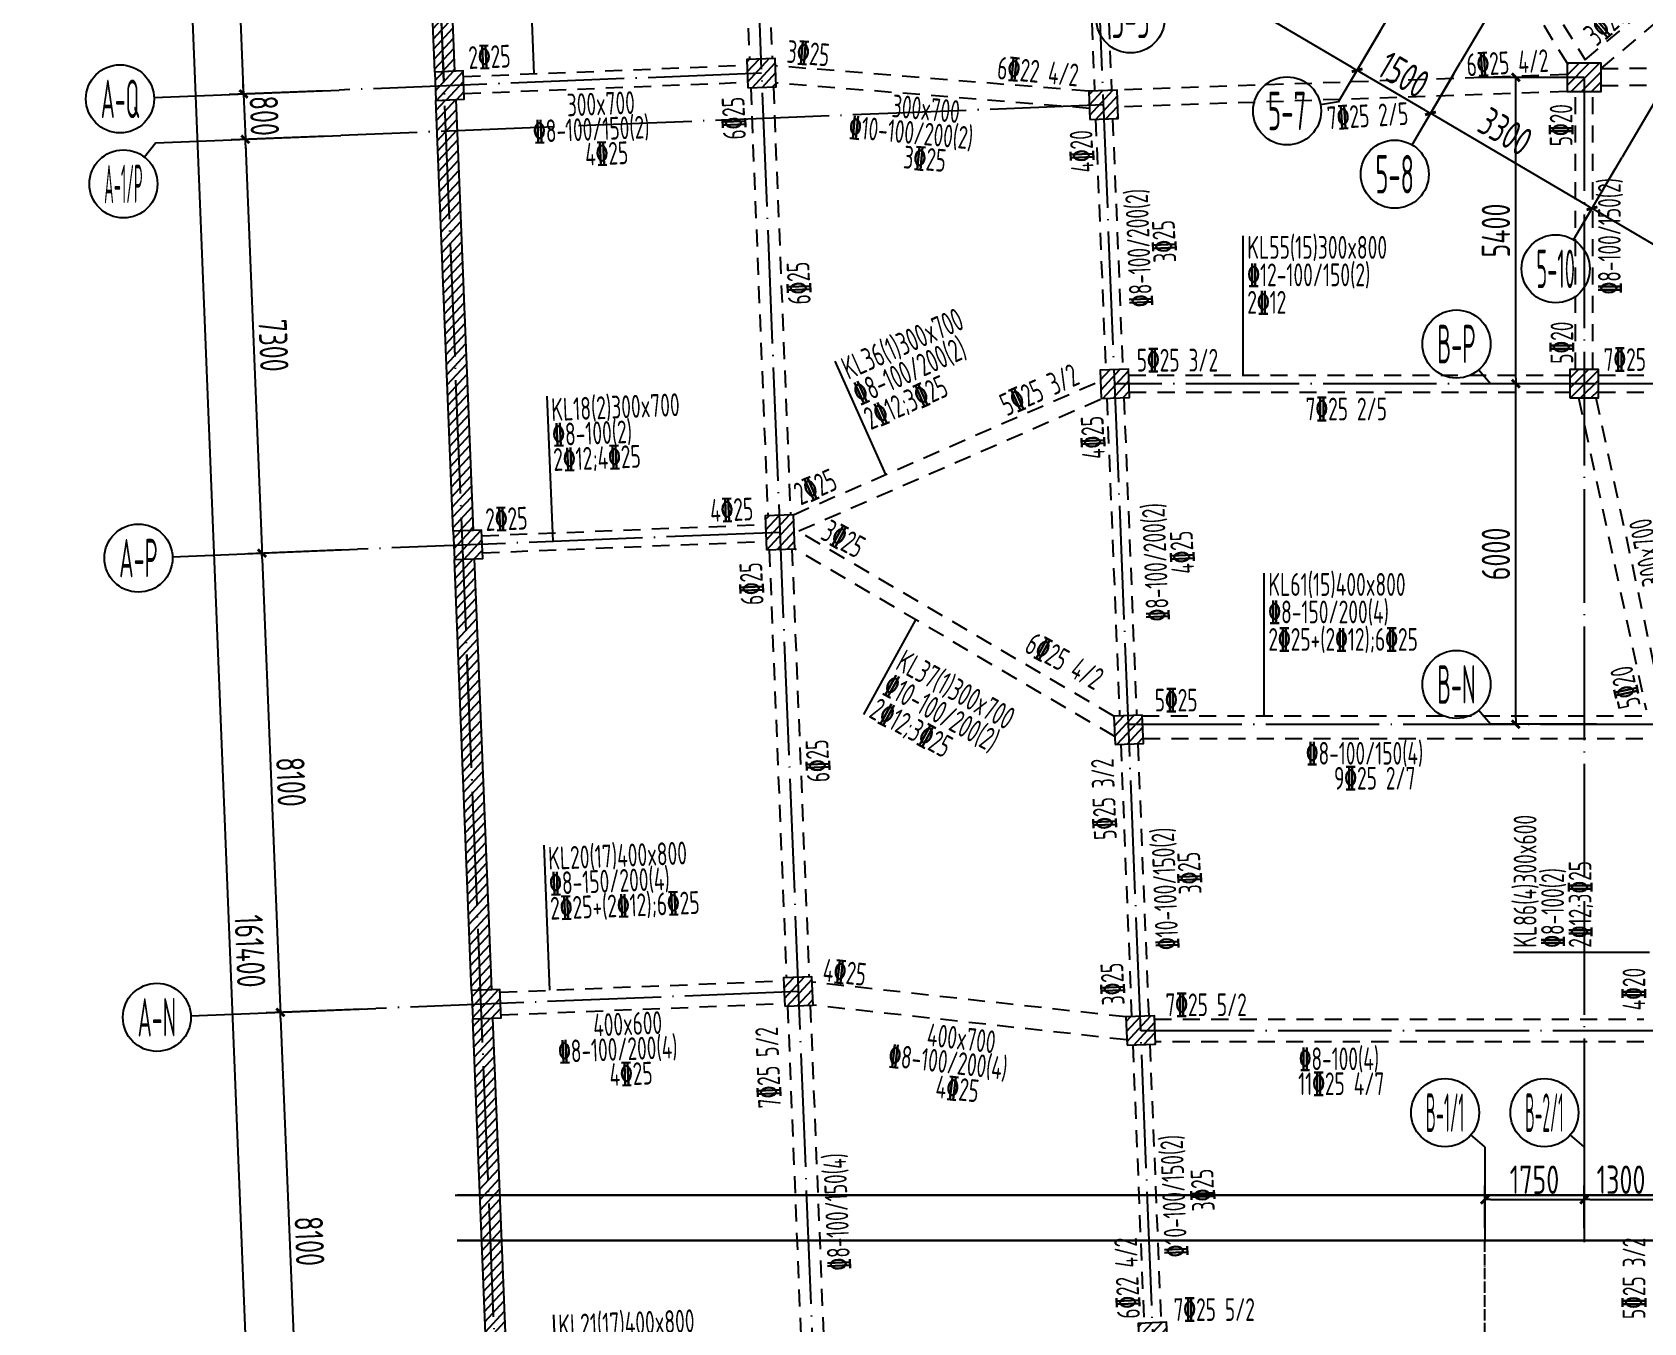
# Model space of a CAD drawing. Header units: millimetres. Extents: x 64473 to 386235, y 427387 to 703525.
# Drawn here: x 173806 to 202196, y 583845 to 606590 of the extents above; entities that cross this region are included whole.
import ezdxf
from ezdxf.enums import TextEntityAlignment as Align

# ---------------------------------------------------------------- set-up
doc = ezdxf.new("R2010")
doc.units = ezdxf.units.MM
doc.header["$LTSCALE"] = 100
doc.header["$PDMODE"] = 35
doc.header["$PDSIZE"] = 200
doc.linetypes.add('3', pattern=[5, 3, -2])
doc.linetypes.add('DOTE', pattern=[2.42, 2, -0.2, 0.02, -0.2])
for name, color, linetype in [('B-TEXT', 7, 'Continuous'), ('COLU', 7, 'Continuous'), ('dote', 253, 'DOTE'), ('h后浇带', 51, 'Continuous'), ('h斜线-墙', 7, 'Continuous'), ('h斜线-柱', 7, 'Continuous'), ('L-AXIS', 3, 'Continuous'), ('L-dote', 253, 'DOTE'), ('Q-dote', 253, 'DOTE'), ('WALL', 3, 'Continuous'), ('垂直标注', 31, 'Continuous'), ('垂直钢筋', 27, 'Continuous'), ('梁虚线', 4, '3'), ('水平标注', 2, 'Continuous'), ('水平钢筋', 30, 'Continuous')]:
    doc.layers.add(name, color=color, linetype=linetype)
doc.styles.add('_TCH_AXIS', font='tssdeng.shx', dxfattribs={"width": 0.7, "bigfont": 'tssdchn.shx'})
doc.styles.add('COMPLEX', font='tssdeng.shx', dxfattribs={"width": 0.7, "bigfont": 'tssdchn.shx'})
doc.styles.get("Standard").update_dxf_attribs({"font": 'tssdeng.shx', "width": 0.7, "bigfont": 'tssdchn.shx'})
doc.styles.add('TSSD_Dimension', font='Tssdeng.shx', dxfattribs={"width": 0.7, "bigfont": 'tssdchn.shx'})
doc.dimstyles.new('TSSD_100_100$0', dxfattribs={"dimtxt": 300, "dimasz": 100, "dimexe": 250, "dimexo": 250, "dimgap": 100, "dimtad": 1, "dimdec": 0, "dimzin": 0, "dimdsep": 46, "dimtxsty": 'TSSD_Dimension', "dimblk": '_tsdbk', "dimblk1": '_tsdbk', "dimblk2": '_tsdbk', "dimsah": 1, "dimcen": 0, "dimclrt": 7, "dimadec": 0, "dimazin": 0, "dimtfac": 1, "dimtdec": 0, "dimtix": 1, "dimtmove": 2, "dimatfit": 3, "dimldrblk": '_tsdbk', "dimfxl": 1, "dimtolj": 1, "dimtzin": 0, "dimarcsym": 0})
pattern_1 = [(45, (-467527.32, -323147.44), (-89.802561, 89.802561), [])]
pattern_2 = [(47.298773, (-467527.32, -323147.44), (-93.332309, 86.128277), [])]
pattern_3 = [(47.298773, (8572.51, -7581.39), (-93.33231, 86.128277), [])]

# ---------------------------------------------------------------- blocks, each defined once
blk = doc.blocks.new('_tsdbk')
blk.add_line((-1, 0), (0, 0))
at = {"const_width": 0.5}
blk.add_lwpolyline([(-0.7, -0.7), (0.7, 0.7)], dxfattribs=at)
blk = doc.blocks.new('*D70')
at = {"layer": 'Defpoints', "color": 0}
for p in [(174055, 671016), (176580, 671118), (183054, 509847)]:
    blk.add_point(p, dxfattribs=at)
at = {"layer": 'L-AXIS', "color": 0, "lineweight": -2}
for p, q in [((176330, 671108), (173806, 671006)), ((180525, 509846), (174059, 670916)), ((182804, 509837), (180279, 509736))]:
    blk.add_line(p, q, dxfattribs=at)
at = {"layer": 'L-AXIS', "color": 0, "lineweight": -2, "xscale": 100, "yscale": 100, "zscale": 100}
for p, rotation in [((174055, 671016), 92.29877300038962), ((180529, 509746), 272.2987730003896)]:
    blk.add_blockref('_tsdbk', p, dxfattribs=dict(at, rotation=rotation))
at = {"layer": 'L-AXIS', "color": 7, "insert": (177642, 590395), "char_height": 500, "attachment_point": 5, "rotation": 272.2988, "style": 'TSSD_Dimension'}
blk.add_mtext('\\A1;161400', dxfattribs=at)
blk = doc.blocks.new('*D216')
at = {"layer": 'Defpoints', "color": 0}
for p in [(179211, 605570), (179243, 604771), (177560, 604703)]:
    blk.add_point(p, dxfattribs=at)
at = {"layer": 'L-AXIS', "color": 0, "lineweight": -2}
for p, q in [((177524, 605603), (177520, 605703)), ((178961, 605560), (177278, 605493)), ((177528, 605503), (177560, 604703)), ((178993, 604761), (177310, 604693)), ((177564, 604604), (177568, 604504))]:
    blk.add_line(p, q, dxfattribs=at)
at = {"layer": 'L-AXIS', "color": 0, "lineweight": -2, "xscale": 100, "yscale": 100, "zscale": 100}
for p, rotation in [((177528, 605503), 272.2987730003896), ((177560, 604703), 92.29877300038962)]:
    blk.add_blockref('_tsdbk', p, dxfattribs=dict(at, rotation=rotation))
at = {"layer": 'L-AXIS', "color": 7, "insert": (177894, 605117), "char_height": 500, "attachment_point": 5, "rotation": 272.2988, "style": 'TSSD_Dimension'}
blk.add_mtext('\\A1;800', dxfattribs=at)
blk = doc.blocks.new('*D218')
at = {"layer": 'Defpoints', "color": 0}
for p in [(179861, 589383), (178503, 581222), (180186, 581290)]:
    blk.add_point(p, dxfattribs=at)
at = {"layer": 'L-AXIS', "color": 0, "lineweight": -2}
for p, q in [((179611, 589373), (177928, 589306)), ((178182, 589216), (178499, 581322)), ((179936, 581280), (178253, 581212))]:
    blk.add_line(p, q, dxfattribs=at)
at = {"layer": 'L-AXIS', "color": 0, "lineweight": -2, "xscale": 100, "yscale": 100, "zscale": 100}
for p, rotation in [((178178, 589316), 92.29877300038962), ((178503, 581222), 272.2987730003896)]:
    blk.add_blockref('_tsdbk', p, dxfattribs=dict(at, rotation=rotation))
at = {"layer": 'L-AXIS', "color": 7, "insert": (178690, 585283), "char_height": 500, "attachment_point": 5, "rotation": 272.2988, "style": 'TSSD_Dimension'}
blk.add_mtext('\\A1;8100', dxfattribs=at)
blk = doc.blocks.new('*D219')
at = {"layer": 'Defpoints', "color": 0}
for p in [(179536, 597477), (178178, 589316), (179861, 589383)]:
    blk.add_point(p, dxfattribs=at)
at = {"layer": 'L-AXIS', "color": 0, "lineweight": -2}
for p, q in [((179286, 597467), (177603, 597399)), ((177857, 597309), (178174, 589416)), ((179611, 589373), (177928, 589306))]:
    blk.add_line(p, q, dxfattribs=at)
at = {"layer": 'L-AXIS', "color": 0, "lineweight": -2, "xscale": 100, "yscale": 100, "zscale": 100}
for p, rotation in [((177853, 597409), 92.29877300038962), ((178178, 589316), 272.2987730003896)]:
    blk.add_blockref('_tsdbk', p, dxfattribs=dict(at, rotation=rotation))
at = {"layer": 'L-AXIS', "color": 7, "insert": (178365, 593377), "char_height": 500, "attachment_point": 5, "rotation": 272.2988, "style": 'TSSD_Dimension'}
blk.add_mtext('\\A1;8100', dxfattribs=at)
blk = doc.blocks.new('*D220')
at = {"layer": 'Defpoints', "color": 0}
for p in [(179243, 604771), (177853, 597409), (179536, 597477)]:
    blk.add_point(p, dxfattribs=at)
at = {"layer": 'L-AXIS', "color": 0, "lineweight": -2}
for p, q in [((178993, 604761), (177310, 604693)), ((177564, 604604), (177849, 597509)), ((179286, 597467), (177603, 597399))]:
    blk.add_line(p, q, dxfattribs=at)
at = {"layer": 'L-AXIS', "color": 0, "lineweight": -2, "xscale": 100, "yscale": 100, "zscale": 100}
for p, rotation in [((177560, 604703), 92.29877300038962), ((177853, 597409), 272.2987730003896)]:
    blk.add_blockref('_tsdbk', p, dxfattribs=dict(at, rotation=rotation))
at = {"layer": 'L-AXIS', "color": 7, "insert": (178056, 601070), "char_height": 500, "attachment_point": 5, "rotation": 272.2988, "style": 'TSSD_Dimension'}
blk.add_mtext('\\A1;7300', dxfattribs=at)
blk = doc.blocks.new('*D221')
at = {"layer": 'Defpoints', "color": 0}
for p in [(179014, 610466), (177528, 605503), (179211, 605570)]:
    blk.add_point(p, dxfattribs=at)
at = {"layer": 'L-AXIS', "color": 0, "lineweight": -2}
for p, q in [((178765, 610456), (177082, 610389)), ((177335, 610299), (177524, 605603)), ((178961, 605560), (177278, 605493))]:
    blk.add_line(p, q, dxfattribs=at)
at = {"layer": 'L-AXIS', "color": 0, "lineweight": -2, "xscale": 100, "yscale": 100, "zscale": 100}
for p, rotation in [((177331, 610399), 92.29877300038962), ((177528, 605503), 272.2987730003896)]:
    blk.add_blockref('_tsdbk', p, dxfattribs=dict(at, rotation=rotation))
at = {"layer": 'L-AXIS', "color": 7, "insert": (177779, 607965), "char_height": 500, "attachment_point": 5, "rotation": 272.2988, "style": 'TSSD_Dimension'}
blk.add_mtext('\\A1;4900', dxfattribs=at)
blk = doc.blocks.new('_AXISO')
blk.add_circle((0, 0), 0.5)
at = {"layer": 'B-TEXT', "style": 'COMPLEX', "width": 1.450893}
blk.add_attdef('A', text='', height=0.56, dxfattribs=at).set_placement((0.249375, -0.28), (0.749375, -0.28), align=Align.FIT)
blk = doc.blocks.new('*D226')
at = {"layer": 'Defpoints', "color": 0}
for p in [(194315, 608799), (193784, 607896), (197677, 606822)]:
    blk.add_point(p, dxfattribs=at)
at = {"layer": 'L-AXIS', "color": 0, "lineweight": -2}
for p, q in [((194188, 608583), (193657, 607680)), ((197060, 605970), (193870, 607845)), ((197550, 606607), (197019, 605704))]:
    blk.add_line(p, q, dxfattribs=at)
at = {"layer": 'L-AXIS', "color": 0, "lineweight": -2, "xscale": 100, "yscale": 100, "zscale": 100}
for p, rotation in [((193784, 607896), 149.5453717276177), ((197146, 605919), 329.5453717276177)]:
    blk.add_blockref('_tsdbk', p, dxfattribs=dict(at, rotation=rotation))
at = {"layer": 'L-AXIS', "color": 7, "insert": (195605, 607278), "char_height": 500, "attachment_point": 5, "rotation": 329.5454, "style": 'TSSD_Dimension'}
blk.add_mtext('\\A1;3900', dxfattribs=at)
blk = doc.blocks.new('*D228')
at = {"layer": 'Defpoints', "color": 0}
for p in [(202446, 586016), (201146, 585265), (202446, 585265)]:
    blk.add_point(p, dxfattribs=at)
at = {"layer": 'L-AXIS', "color": 0, "lineweight": -2}
for p, q in [((201146, 585515), (201146, 586266)), ((201246, 586016), (202346, 586016)), ((202446, 585515), (202446, 586266))]:
    blk.add_line(p, q, dxfattribs=at)
at = {"layer": 'L-AXIS', "color": 0, "lineweight": -2, "xscale": 100, "yscale": 100, "zscale": 100, "rotation": 180}
blk.add_blockref('_tsdbk', (201146, 586016), dxfattribs=at)
at = {"layer": 'L-AXIS', "color": 0, "lineweight": -2, "xscale": 100, "yscale": 100, "zscale": 100}
blk.add_blockref('_tsdbk', (202446, 586016), dxfattribs=at)
at = {"layer": 'L-AXIS', "color": 7, "insert": (201796, 586366), "char_height": 500, "attachment_point": 5, "style": 'TSSD_Dimension'}
blk.add_mtext('\\A1;1300', dxfattribs=at)
blk = doc.blocks.new('*D229')
at = {"layer": 'Defpoints', "color": 0}
for p in [(201146, 586016), (199396, 585265), (201146, 585265)]:
    blk.add_point(p, dxfattribs=at)
at = {"layer": 'L-AXIS', "color": 0, "lineweight": -2}
for p, q in [((199396, 585515), (199396, 586266)), ((199496, 586016), (201046, 586016)), ((201146, 585515), (201146, 586266))]:
    blk.add_line(p, q, dxfattribs=at)
at = {"layer": 'L-AXIS', "color": 0, "lineweight": -2, "xscale": 100, "yscale": 100, "zscale": 100, "rotation": 180}
blk.add_blockref('_tsdbk', (199396, 586016), dxfattribs=at)
at = {"layer": 'L-AXIS', "color": 0, "lineweight": -2, "xscale": 100, "yscale": 100, "zscale": 100}
blk.add_blockref('_tsdbk', (201146, 586016), dxfattribs=at)
at = {"layer": 'L-AXIS', "color": 7, "insert": (200271, 586366), "char_height": 500, "attachment_point": 5, "style": 'TSSD_Dimension'}
blk.add_mtext('\\A1;1750', dxfattribs=at)
blk = doc.blocks.new('*D232')
at = {"layer": 'Defpoints', "color": 0}
for p in [(198970, 606062), (198439, 605159), (201815, 604389)]:
    blk.add_point(p, dxfattribs=at)
at = {"layer": 'L-AXIS', "color": 0, "lineweight": -2}
for p, q in [((198843, 605846), (198312, 604943)), ((201197, 603537), (198525, 605108)), ((201688, 604174), (201157, 603271))]:
    blk.add_line(p, q, dxfattribs=at)
at = {"layer": 'L-AXIS', "color": 0, "lineweight": -2, "xscale": 100, "yscale": 100, "zscale": 100}
for p, rotation in [((198439, 605159), 149.5453717276177), ((201284, 603486), 329.5453717276177)]:
    blk.add_blockref('_tsdbk', p, dxfattribs=dict(at, rotation=rotation))
at = {"layer": 'L-AXIS', "color": 7, "insert": (199759, 604840), "char_height": 500, "attachment_point": 5, "rotation": 329.5454, "style": 'TSSD_Dimension'}
blk.add_mtext('\\A1;3300', dxfattribs=at)
blk = doc.blocks.new('*D233')
at = {"layer": 'Defpoints', "color": 0}
for p in [(199942, 605795), (200735, 605795), (201203, 600395)]:
    blk.add_point(p, dxfattribs=at)
at = {"layer": 'L-AXIS', "color": 0, "lineweight": -2}
for p, q in [((200485, 605795), (199692, 605795)), ((199942, 600495), (199942, 605695)), ((200953, 600395), (199692, 600395))]:
    blk.add_line(p, q, dxfattribs=at)
at = {"layer": 'L-AXIS', "color": 0, "lineweight": -2, "xscale": 100, "yscale": 100, "zscale": 100}
for p, rotation in [((199942, 605795), 90), ((199942, 600395), 270)]:
    blk.add_blockref('_tsdbk', p, dxfattribs=dict(at, rotation=rotation))
at = {"layer": 'L-AXIS', "color": 7, "insert": (199592, 603095), "char_height": 500, "attachment_point": 5, "rotation": 90, "style": 'TSSD_Dimension'}
blk.add_mtext('\\A1;5400', dxfattribs=at)
blk = doc.blocks.new('*D234')
at = {"layer": 'Defpoints', "color": 0}
for p in [(199942, 600395), (201203, 600395), (201203, 594395)]:
    blk.add_point(p, dxfattribs=at)
at = {"layer": 'L-AXIS', "color": 0, "lineweight": -2}
for p, q in [((200953, 600395), (199692, 600395)), ((199942, 594495), (199942, 600295)), ((200953, 594395), (199692, 594395))]:
    blk.add_line(p, q, dxfattribs=at)
at = {"layer": 'L-AXIS', "color": 0, "lineweight": -2, "xscale": 100, "yscale": 100, "zscale": 100}
for p, rotation in [((199942, 600395), 90), ((199942, 594395), 270)]:
    blk.add_blockref('_tsdbk', p, dxfattribs=dict(at, rotation=rotation))
at = {"layer": 'L-AXIS', "color": 7, "insert": (199592, 597395), "char_height": 500, "attachment_point": 5, "rotation": 90, "style": 'TSSD_Dimension'}
blk.add_mtext('\\A1;6000', dxfattribs=at)
blk = doc.blocks.new('*D235')
at = {"layer": 'Defpoints', "color": 0}
for p in [(197677, 606822), (197146, 605919), (198970, 606062)]:
    blk.add_point(p, dxfattribs=at)
at = {"layer": 'L-AXIS', "color": 0, "lineweight": -2}
for p, q in [((197550, 606607), (197019, 605704)), ((198353, 605210), (197232, 605869)), ((198843, 605846), (198312, 604943))]:
    blk.add_line(p, q, dxfattribs=at)
at = {"layer": 'L-AXIS', "color": 0, "lineweight": -2, "xscale": 100, "yscale": 100, "zscale": 100}
for p, rotation in [((197146, 605919), 149.5453717276177), ((198439, 605159), 329.5453717276177)]:
    blk.add_blockref('_tsdbk', p, dxfattribs=dict(at, rotation=rotation))
at = {"layer": 'L-AXIS', "color": 7, "insert": (197970, 605841), "char_height": 500, "attachment_point": 5, "rotation": 329.5454, "style": 'TSSD_Dimension'}
blk.add_mtext('\\A1;1500', dxfattribs=at)
blk = doc.blocks.new('*D236')
at = {"layer": 'Defpoints', "color": 0}
for p in [(201815, 604389), (201284, 603486), (204918, 602565)]:
    blk.add_point(p, dxfattribs=at)
at = {"layer": 'L-AXIS', "color": 0, "lineweight": -2}
for p, q in [((201688, 604174), (201157, 603271)), ((204301, 601712), (201370, 603436)), ((204791, 602349), (204260, 601446))]:
    blk.add_line(p, q, dxfattribs=at)
at = {"layer": 'L-AXIS', "color": 0, "lineweight": -2, "xscale": 100, "yscale": 100, "zscale": 100}
for p, rotation in [((201284, 603486), 149.5453717276177), ((204387, 601662), 329.5453717276177)]:
    blk.add_blockref('_tsdbk', p, dxfattribs=dict(at, rotation=rotation))
at = {"layer": 'L-AXIS', "color": 7, "insert": (203034, 602977), "char_height": 500, "attachment_point": 5, "rotation": 329.5454, "style": 'TSSD_Dimension'}
blk.add_mtext('\\A1;3600', dxfattribs=at)
blk = doc.blocks.new('1')
at = {"layer": 'dote', "ltscale": 10}
blk.add_line((458698, 592855), (587451, 458371), dxfattribs=at)
blk = doc.blocks.new('后浇带现场')
at = {"color": 6, "lineweight": 30}
for points in [[(662200, 674230), (718557, 674230), (718557, 624270), (707583, 624270), (707286, 620897), (700215, 616964), (698139, 620873), (664797, 619534)], [(662200, 673430), (717757, 673430), (717757, 625070), (706851, 625070), (706526, 621390), (700538, 618060), (698609, 621692), (664765, 620333)]]:
    blk.add_lwpolyline(points, dxfattribs=at)
at = {"layer": 'h后浇带', "color": 1}
for p, q in [((662168, 674230), (787754, 674230)), ((662200, 673430), (787536, 673430))]:
    blk.add_line(p, q, dxfattribs=at)
at = {"layer": 'Q-dote', "ltscale": 10}
blk.add_line((659263, 761135), (666731, 575100), dxfattribs=at)
at = {"color": 1, "lineweight": 30, "rotation": 318.5460777723208}
blk.add_blockref('1', (-77006, 620463), dxfattribs=at)

msp = doc.modelspace()

# ---------------------------------------------------------------- hatches: boundary and pattern name
at = {"layer": 'h斜线-墙'}
h = msp.add_hatch(dxfattribs=at)
h.set_pattern_fill('ANSI31', color=256, scale=40, angle=2.29877, style=0)
h.set_pattern_definition(pattern_3)
h.paths.add_polyline_path([(180592.1, 613482.1), (180941.9, 613496.2), (181246.7, 605902.3), (180897, 605888.3)])
h = msp.add_hatch(dxfattribs=at)
h.set_pattern_fill('ANSI31', color=256, scale=40, angle=2.29877, style=0)
h.set_pattern_definition(pattern_3)
h.paths.add_polyline_path([(180917, 605388.7), (181266.8, 605402.7), (181571.6, 597808.8), (181221.9, 597794.8)])
h = msp.add_hatch(dxfattribs=at)
h.set_pattern_fill('ANSI31', color=256, scale=40, angle=2.29877, style=0)
h.set_pattern_definition(pattern_3)
h.paths.add_polyline_path([(181241.9, 597295.2), (181591.6, 597309.2), (181896.5, 589715.3), (181546.8, 589701.3)])
h = msp.add_hatch(dxfattribs=at)
h.set_pattern_fill('ANSI31', color=256, scale=40, angle=2.29877, style=0)
h.set_pattern_definition(pattern_3)
h.paths.add_polyline_path([(181566.8, 589201.7), (181916.5, 589215.7), (182221.4, 581621.9), (181871.7, 581607.8)])
at = {"layer": 'h斜线-柱'}
h = msp.add_hatch(dxfattribs=at)
h.set_pattern_fill('ANSI31', color=256, scale=40, angle=2.29877, style=0)
h.set_pattern_definition(pattern_2)
h.paths.add_polyline_path([(180917, 605388.7), (181416.6, 605408.7), (181396.6, 605908.3), (180897, 605888.3)])
h = msp.add_hatch(dxfattribs=at)
h.set_pattern_fill('ANSI31', color=256, scale=40, angle=2.29877, style=0)
h.set_pattern_definition(pattern_2)
h.paths.add_polyline_path([(186412.6, 605609.3), (186912.2, 605629.3), (186892.1, 606128.9), (186392.6, 606108.9)])
h = msp.add_hatch(dxfattribs=at)
h.set_pattern_fill('ANSI31', color=256, scale=40, style=0)
h.set_pattern_definition(pattern_1)
h.paths.add_polyline_path([(200846.5, 605544.7), (201446.5, 605544.7), (201446.5, 606044.7), (200846.5, 606044.7)])
h = msp.add_hatch(dxfattribs=at)
h.set_pattern_fill('ANSI31', color=256, scale=40, angle=2.29877, style=0)
h.set_pattern_definition(pattern_2)
h.paths.add_polyline_path([(192439.9, 605050.6), (192939.5, 605070.6), (192919.4, 605570.2), (192419.8, 605550.2)])
h = msp.add_hatch(dxfattribs=at)
h.set_pattern_fill('ANSI31', color=256, scale=40, angle=2.29877, style=0)
h.set_pattern_definition(pattern_2)
h.paths.add_polyline_path([(192637.2, 600134.9), (193136.8, 600154.9), (193116.7, 600654.5), (192617.1, 600634.5)])
h = msp.add_hatch(dxfattribs=at)
h.set_pattern_fill('ANSI31', color=256, scale=40, style=0)
h.set_pattern_definition(pattern_1)
h.paths.add_polyline_path([(200896.5, 600144.7), (201396.5, 600144.7), (201396.5, 600644.7), (200896.5, 600644.7)])
h = msp.add_hatch(dxfattribs=at)
h.set_pattern_fill('ANSI31', color=256, scale=40, angle=2.29877, style=0)
h.set_pattern_definition(pattern_2)
h.paths.add_polyline_path([(186739.5, 597465.8), (187239.1, 597485.9), (187215, 598085.4), (186715.4, 598065.4)])
h = msp.add_hatch(dxfattribs=at)
h.set_pattern_fill('ANSI31', color=256, scale=40, angle=2.29877, style=0)
h.set_pattern_definition(pattern_2)
h.paths.add_polyline_path([(181241.9, 597295.2), (181741.5, 597315.2), (181721.5, 597814.8), (181221.9, 597794.8)])
h = msp.add_hatch(dxfattribs=at)
h.set_pattern_fill('ANSI31', color=256, scale=40, angle=2.29877, style=0)
h.set_pattern_definition(pattern_2)
h.paths.add_polyline_path([(192882.1, 594035), (193381.7, 594055), (193361.6, 594554.6), (192862, 594534.6)])
h = msp.add_hatch(dxfattribs=at)
h.set_pattern_fill('ANSI31', color=256, scale=40, angle=2.29877, style=0)
h.set_pattern_definition(pattern_2)
h.paths.add_polyline_path([(181566.8, 589201.7), (182066.4, 589221.8), (182046.4, 589721.4), (181546.8, 589701.3)])
h = msp.add_hatch(dxfattribs=at)
h.set_pattern_fill('ANSI31', color=256, scale=40, angle=2.29877, style=0)
h.set_pattern_definition(pattern_2)
h.paths.add_polyline_path([(187062.4, 589422.3), (187562, 589442.4), (187541.9, 589942), (187042.3, 589921.9)])
h = msp.add_hatch(dxfattribs=at)
h.set_pattern_fill('ANSI31', color=256, scale=40, angle=2.29877, style=0)
h.set_pattern_definition(pattern_2)
h.paths.add_polyline_path([(193094.8, 588734.9), (193594.4, 588754.9), (193574.4, 589254.5), (193074.8, 589234.5)])
h = msp.add_hatch(dxfattribs=at)
h.set_pattern_fill('ANSI31', color=256, scale=40, angle=2.29877, style=0)
h.set_pattern_definition(pattern_2)
h.paths.add_polyline_path([(193311.6, 583334.9), (193811.2, 583354.9), (193791.1, 583854.5), (193291.5, 583834.5)])

# ---------------------------------------------------------------- linework, layer by layer
at = {"layer": 'COLU'}
for points in [[(180917, 605388.7), (181416.6, 605408.7), (181396.6, 605908.3), (180897, 605888.3)], [(186412.6, 605609.3), (186912.2, 605629.3), (186892.1, 606128.9), (186392.6, 606108.9)], [(200846.5, 605544.7), (201446.5, 605544.7), (201446.5, 606044.7), (200846.5, 606044.7)], [(192439.9, 605050.6), (192939.5, 605070.6), (192919.4, 605570.2), (192419.8, 605550.2)], [(192637.2, 600134.9), (193136.8, 600154.9), (193116.7, 600654.5), (192617.1, 600634.5)], [(200896.5, 600144.7), (201396.5, 600144.7), (201396.5, 600644.7), (200896.5, 600644.7)], [(186739.5, 597465.8), (187239.1, 597485.9), (187215, 598085.4), (186715.4, 598065.4)], [(181241.9, 597295.2), (181741.5, 597315.2), (181721.5, 597814.8), (181221.9, 597794.8)], [(192882.1, 594035), (193381.7, 594055), (193361.6, 594554.6), (192862, 594534.6)], [(181566.8, 589201.7), (182066.4, 589221.8), (182046.4, 589721.4), (181546.8, 589701.3)], [(187062.4, 589422.3), (187562, 589442.4), (187541.9, 589942), (187042.3, 589921.9)], [(193094.8, 588734.9), (193594.4, 588754.9), (193574.4, 589254.5), (193074.8, 589234.5)], [(193311.6, 583334.9), (193811.2, 583354.9), (193791.1, 583854.5), (193291.5, 583834.5)]]:
    msp.add_lwpolyline(points, close=True, dxfattribs=at)
at = {"layer": 'L-AXIS'}
for p, q in [((196820.3, 605365.4), (197676.9, 606822.3)), ((198113.4, 604605.1), (198969.9, 606062)), ((175951.8, 605439.5), (179211, 605570.4)), ((196820.3, 605365.4), (196503.4, 605308.7)), ((175983.9, 604640.2), (179243, 604771)), ((175983.9, 604640.2), (175784.3, 604387.5)), ((200958.1, 602932.5), (201814.6, 604389.4)), ((199496.9, 600394.7), (199287.4, 600639.2)), ((201364.5, 600394.7), (199496.9, 600394.7)), ((176276.7, 597346.1), (179535.8, 597476.9)), ((199496.9, 594394.7), (199287.4, 594639.2)), ((201364.5, 594394.7), (199496.9, 594394.7)), ((176601.6, 589252.6), (179860.7, 589383.4)), ((199396.5, 586948.1), (199152, 587157.6)), ((201146.5, 586948.1), (200902, 587157.6)), ((199396.5, 586948.1), (199396.5, 585264.6)), ((201146.5, 586948.1), (201146.5, 585264.6))]:
    msp.add_line(p, q, dxfattribs=at)
at = {"layer": 'L-dote', "ltscale": 10}
for p, q in [((197411.7, 487429.9), (189943.7, 673465)), ((183948.6, 673224.4), (191416.5, 487189.3)), ((178353.1, 672999.8), (185821, 486964.6)), ((204383.7, 615269.5), (198969.9, 606062)), ((204947.6, 609717.7), (201814.6, 604389.4)), ((186652.4, 605869.1), (179211, 605570.4)), ((201146.5, 605794.7), (199272.8, 605794.7)), ((201146.5, 605794.7), (201146.5, 585264.6)), ((192679.6, 605310.4), (179243, 604771)), ((234846.5, 600394.7), (192877, 600394.7)), ((186977.3, 597775.6), (179535.8, 597476.9)), ((193117.8, 594394.7), (306846.5, 594394.7)), ((187302.2, 589682.1), (179860.7, 589383.4)), ((193334.6, 588994.7), (307651.9, 588994.7))]:
    msp.add_line(p, q, dxfattribs=at)
at = {"layer": 'L-dote'}
msp.add_line((199396.5, 577594.7), (199396.5, 585264.6), dxfattribs=at)
at = {"layer": 'WALL'}
for points in [[(180592.1, 613482.1), (180941.9, 613496.2), (181246.7, 605902.3), (180897, 605888.3)], [(180917, 605388.7), (181266.8, 605402.7), (181571.6, 597808.8), (181221.9, 597794.8)], [(181241.9, 597295.2), (181591.6, 597309.2), (181896.5, 589715.3), (181546.8, 589701.3)], [(181566.8, 589201.7), (181916.5, 589215.7), (182221.4, 581621.9), (181871.7, 581607.8)]]:
    msp.add_lwpolyline(points, close=True, dxfattribs=at)
at = {"layer": '垂直标注'}
msp.add_line((199904.4, 590373.9), (202296.5, 590373.9), dxfattribs=at)
at = {"layer": '梁虚线'}
for p, q in [((186139.6, 613655.8), (186442.5, 606111.9)), ((186539.4, 613669.8), (186842.2, 606125.9)), ((198156.4, 610984.7), (201162.6, 606101.5)), ((192311.1, 610750.8), (192519.7, 605555)), ((192610.9, 610761.3), (192819.5, 605565.4)), ((197812.6, 610970.8), (200845.6, 606044.2)), ((201162.6, 606101.5), (203949.4, 608449.8)), ((201446.5, 605948.5), (204223, 608288.1)), ((181401.4, 605808.4), (186397.3, 606009)), ((192419.8, 605550.2), (186898.1, 605997)), ((201446.5, 605948.5), (209220.6, 606045.2)), ((181411.8, 605508.6), (186407.8, 605709.2)), ((186462.5, 605612.3), (186765.4, 598068.4)), ((186862.3, 605626.3), (187165.1, 598082.4)), ((192430.4, 605248.3), (186908.7, 605695.1)), ((200846.5, 605844.9), (192919.4, 605570.2)), ((201446.5, 605648.4), (209671.1, 605750.8)), ((200846.5, 605544.7), (192929.9, 605270.4)), ((200996.5, 600644.7), (200996.5, 605544.7)), ((201296.5, 600644.7), (201296.5, 605544.7)), ((192539.8, 605055.4), (192717, 600639.3)), ((192839.6, 605065.8), (193016.9, 600649.7)), ((193121.9, 600544.7), (200896.5, 600544.7)), ((201396.5, 600544.8), (208996.6, 600546.6)), ((187215, 598085.4), (192625, 600447)), ((193132.4, 600244.7), (200896.5, 600244.7)), ((201396.5, 600244.8), (208996.6, 600246.6)), ((187311.5, 597800.2), (192666.4, 600137.7)), ((192737.1, 600139.7), (192961.9, 594538.6)), ((193036.9, 600150.1), (193261.7, 594550.6)), ((201047.2, 600144.7), (202238.8, 594644.7)), ((201354.1, 600144.7), (202545.8, 594644.7)), ((181726.3, 597715), (186722.2, 597915.5)), ((192862, 594534.6), (187356.1, 597764.1)), ((181736.7, 597415.1), (186732.7, 597615.7)), ((186789.4, 597468.9), (187092.3, 589925)), ((187189.2, 597482.8), (187492, 589938.9)), ((192876.3, 594178.4), (187238.7, 597485.1)), ((193362, 594544.7), (202196.5, 594544.7)), ((192982, 594039.8), (193174.7, 589239.3)), ((193281.8, 594050.2), (193474.5, 589249.7)), ((193378.1, 594144.7), (202196.5, 594144.7)), ((182049.4, 589671.4), (187045.4, 589872)), ((193074.8, 589234.5), (187547.9, 589846.5)), ((182063.4, 589271.7), (187059.3, 589472.2)), ((187112.3, 589425.4), (187417.2, 581831.5)), ((187512.1, 589439.3), (187816.9, 581845.4)), ((193088.9, 588830.5), (187562, 589442.5)), ((193577.8, 589194.7), (202196.5, 589194.7)), ((193194.7, 588739.7), (193391.4, 583839.3)), ((193494.5, 588750.1), (193691.2, 583849.7)), ((202196.5, 588794.7), (193591.7, 588794.7))]:
    msp.add_line(p, q, dxfattribs=at)
at = {"layer": '水平标注'}
for p, q in [((182649.7, 605858.5), (182554.9, 608266.7)), ((195130.9, 602999.7), (195130.9, 600544.7)), ((187947.6, 600793.7), (188835.8, 598792.9)), ((182980.5, 597615.2), (182879.8, 600173.2)), ((195502.6, 597058.8), (195502.6, 594544.7)), ((188455.3, 594563.8), (189374.1, 596232.6)), ((182926.1, 589706.6), (182825.5, 592264.7)), ((182986.1, 583984.6), (183081.5, 581606.3))]:
    msp.add_line(p, q, dxfattribs=at)

# ---------------------------------------------------------------- block references
at = {"color": 3, "lineweight": 30}
msp.add_blockref('后浇带现场', (-480910.3, -88135.4), dxfattribs=at)
at = {"layer": 'L-AXIS'}
ref = msp.add_blockref('_AXISO', (193154.3, 606825), dxfattribs=dict(at, xscale=1199.999999999997, yscale=1200, zscale=1200, rotation=359.999645787379))
ref.add_attrib('A', '5-5', dxfattribs={"color": 7, "height": 678.82, "rotation": 359.99965, "style": '_TCH_AXIS', "width": 0.35}).set_placement((192814.9, 606485.5), (193493.7, 606485.5), align=Align.FIT)
ref = msp.add_blockref('_AXISO', (175352.2, 605415.5), dxfattribs=dict(at, xscale=1199.999999999997, yscale=1200, zscale=1200, rotation=359.999645787379))
ref.add_attrib('A', 'A-Q', dxfattribs={"color": 7, "height": 678.82, "rotation": 359.99965, "style": '_TCH_AXIS', "width": 0.333333}).set_placement((175012.8, 605076.1), (175691.7, 605076.1), align=Align.FIT)
ref = msp.add_blockref('_AXISO', (195912.8, 605203), dxfattribs=dict(at, xscale=1199.999999999997, yscale=1200, zscale=1200, rotation=359.999645787379))
ref.add_attrib('A', '5-7', dxfattribs={"color": 7, "height": 678.82, "rotation": 359.99965, "style": '_TCH_AXIS', "width": 0.35}).set_placement((195573.4, 604863.6), (196252.2, 604863.6), align=Align.FIT)
ref = msp.add_blockref('_AXISO', (175412.4, 603916.7), dxfattribs=dict(at, xscale=1199.999999999997, yscale=1200, zscale=1200, rotation=359.999645787379))
ref.add_attrib('A', 'A-1/P', dxfattribs={"color": 7, "height": 678.82, "rotation": 359.99965, "style": '_TCH_AXIS', "width": 0.207921}).set_placement((175073, 603577.3), (175751.8, 603577.3), align=Align.FIT)
ref = msp.add_blockref('_AXISO', (197809.2, 604087.9), dxfattribs=dict(at, xscale=1199.999999999997, yscale=1200, zscale=1200, rotation=359.999645787379))
ref.add_attrib('A', '5-8', dxfattribs={"color": 7, "height": 678.82, "rotation": 359.99965, "style": '_TCH_AXIS', "width": 0.35}).set_placement((197469.8, 603748.5), (198148.7, 603748.5), align=Align.FIT)
ref = msp.add_blockref('_AXISO', (200644.5, 602420.9), dxfattribs=dict(at, xscale=1199.999999999997, yscale=1200, zscale=1200, rotation=359.999645787379))
ref.add_attrib('A', '5-10', dxfattribs={"color": 7, "height": 678.82, "rotation": 359.99965, "style": '_TCH_AXIS', "width": 0.28}).set_placement((200305, 602081.5), (200983.9, 602081.5), align=Align.FIT)
ref = msp.add_blockref('_AXISO', (198896.9, 601094.7), dxfattribs=dict(at, xscale=1199.999999999997, yscale=1200, zscale=1200, rotation=359.9996457873818))
ref.add_attrib('A', 'B-P', dxfattribs={"color": 7, "height": 678.82, "rotation": 359.99965, "style": '_TCH_AXIS', "width": 0.323077}).set_placement((198557.5, 600755.3), (199236.3, 600755.3), align=Align.FIT)
ref = msp.add_blockref('_AXISO', (175677.1, 597322), dxfattribs=dict(at, xscale=1199.999999999997, yscale=1200, zscale=1200, rotation=359.999645787379))
ref.add_attrib('A', 'A-P', dxfattribs={"color": 7, "height": 678.82, "rotation": 359.99965, "style": '_TCH_AXIS', "width": 0.328125}).set_placement((175337.7, 596982.6), (176016.5, 596982.6), align=Align.FIT)
ref = msp.add_blockref('_AXISO', (198896.9, 595094.7), dxfattribs=dict(at, xscale=1199.999999999997, yscale=1200, zscale=1200, rotation=359.9996457873818))
ref.add_attrib('A', 'B-N', dxfattribs={"color": 7, "height": 678.82, "rotation": 359.99965, "style": '_TCH_AXIS', "width": 0.313433}).set_placement((198557.5, 594755.3), (199236.3, 594755.3), align=Align.FIT)
ref = msp.add_blockref('_AXISO', (176002, 589228.5), dxfattribs=dict(at, xscale=1199.999999999997, yscale=1200, zscale=1200, rotation=359.999645787379))
ref.add_attrib('A', 'A-N', dxfattribs={"color": 7, "height": 678.82, "rotation": 359.99965, "style": '_TCH_AXIS', "width": 0.318182}).set_placement((175662.6, 588889.1), (176341.4, 588889.1), align=Align.FIT)
ref = msp.add_blockref('_AXISO', (198696.5, 587548.1), dxfattribs=dict(at, xscale=1199.999999999997, yscale=1200, zscale=1200, rotation=359.9996457873818))
ref.add_attrib('A', 'B-1/1', dxfattribs={"color": 7, "height": 678.82, "rotation": 359.99965, "style": '_TCH_AXIS', "width": 0.223404}).set_placement((198357.1, 587208.7), (199035.9, 587208.7), align=Align.FIT)
ref = msp.add_blockref('_AXISO', (200446.5, 587548.1), dxfattribs=dict(at, xscale=1199.999999999997, yscale=1200, zscale=1200, rotation=359.9996457873818))
ref.add_attrib('A', 'B-2/1', dxfattribs={"color": 7, "height": 678.82, "rotation": 359.99965, "style": '_TCH_AXIS', "width": 0.212121}).set_placement((200107.1, 587208.7), (200785.9, 587208.7), align=Align.FIT)

# ---------------------------------------------------------------- texts
at = {"layer": '垂直标注', "width": 0.65}
for s, height, p in [('KL86(4)300x600', 403, (200307.4, 590454.5)), ('2%%13212;3%%13325', 401, (201274.6, 590454.5)), ('%%1328-100(2)', 402, (200791, 590454.5))]:
    msp.add_text(s, height=height, rotation=90, dxfattribs=at).set_placement(p)
at = {"layer": '垂直钢筋', "color": 0, "width": 0.65}
for s, rotation, p in [('6%%13325', 92.29882, (186379.5, 604705.6)), ('5%%13320', 90, (200940.4, 604580)), ('4%%13320', 92.29878, (192510.7, 604123.9)), ('%%1328-100/150(2)', 90, (201790.3, 601969.1)), ('%%1328-100/200(2)', 92.29879, (193537.9, 601753.5)), ('3%%13325', 92.29881, (193960.7, 602538.6)), ('6%%13325', 92.29873, (187523.2, 601798.6)), ('5%%13320', 90, (200953.7, 600747.8)), ('4%%13325', 92.29879, (192705.4, 599075.9)), ('%%1328-100/200(2)', 92.29871, (193833.4, 596214.7)), ('300x700', 102.22512, (202572.4, 596878.3)), ('4%%13325', 92.29881, (194277.3, 597051.7)), ('6%%13325', 92.29873, (186692.3, 596501.9)), ('5%%13320', 102.22512, (202144.3, 594724.2)), ('6%%13325', 92.29873, (187857.7, 593379.7)), ('5%%13325 3/2', 92.29877, (192912.7, 592364.1)), ('%%13210-100/150(2)', 92.29877, (194002, 590424.4)), ('3%%13325', 92.29881, (194406.8, 591405.4)), ('3%%13325', 92.29877, (193052.5, 589450.4)), ('4%%13320', 90, (202222.6, 589351.3)), ('7%%13325 5/2', 92.29882, (186998.3, 587635.6)), ('%%13210-100/150(2)', 92.29877, (194157.5, 585007.3)), ('%%1328-100/150(4)', 92.29874, (188219, 584774.6)), ('3%%13325', 92.29881, (194639.7, 585818.6)), ('6%%13322 4/2', 92.29877, (193322.1, 583924.2)), ('5%%13325 3/2', 90, (202224.4, 583911.1))]:
    msp.add_text(s, height=400, rotation=rotation, dxfattribs=at).set_placement(p)
at = {"layer": '水平标注', "width": 0.65}
for s, height, p in [('KL55(15)300x800', 403, (195211.5, 602596.7)), ('%%13212-100/150(2)', 402, (195211.5, 602113.1)), ('2%%13212', 401, (195211.5, 601629.5)), ('KL61(15)400x800', 403, (195583.2, 596655.8)), ('%%1328-150/200(4)', 402, (195583.2, 596172.2)), ('2%%13325+(2%%13212);6%%13325', 401, (195583.2, 595688.6))]:
    msp.add_text(s, height=height, dxfattribs=at).set_placement(p)
for s, height, rotation, p in [('KL36(1)300x700', 403, 23.93822, (188184.8, 600458.1)), ('%%1328-100/200(2)', 403, 23.93822, (188381, 600016.1)), ('2%%13212;3%%13325', 401, 23.93822, (188577.2, 599574.1)), ('KL18(2)300x700', 403, 2.2988, (182957.8, 599736)), ('%%1328-100(2)', 402, 2.2988, (182975.8, 599296.3)), ('2%%13212;4%%13325', 401, 2.2988, (182993.8, 598856.7)), ('KL37(1)300x700', 403, 331.16344, (188992.4, 595372.2)), ('%%13210-100/200(2)', 402, 331.16344, (188759.2, 594948.5)), ('2%%13212;3%%13325', 401, 331.16344, (188525.9, 594524.9)), ('KL20(17)400x800', 403, 2.2988, (182903.5, 591827.4)), ('%%1328-150/200(4)', 402, 2.2988, (182921.5, 591387.8)), ('2%%13325+(2%%13212);6%%13325', 401, 2.2988, (182939.4, 590948.2)), ('KL21(17)400x800', 403, 2.2988, (183082.8, 583585.1))]:
    msp.add_text(s, height=height, rotation=rotation, dxfattribs=at).set_placement(p)
at = {"layer": '水平钢筋', "color": 0, "width": 0.65}
for s, rotation, p in [('3%%13320', 40.85969, (201364.4, 606329.3)), ('3%%13325', 354.70412, (187086.5, 606054.5)), ('2%%13325', 2.2988, (181497.7, 605941.8)), ('6%%13322 4/2', 354.70412, (190793.5, 605765)), ('6%%13325 4/2', 3.27382, (199085.9, 605812)), ('300x700', 2.2988, (183233.1, 605105.2)), ('300x700', 354.70412, (188937.1, 605096.1)), ('7%%13325 2/5', 3.27382, (196627.6, 604877.8)), ('%%1328-100/150(2)', 2.2988, (182637.7, 604641)), ('%%13210-100/200(2)', 354.70412, (188178.4, 604724.6)), ('4%%13325', 2.2988, (183554.2, 604237.4)), ('3%%13325', 354.70412, (189140.8, 604193.5)), ('7%%13325 4/3', 0.0138, (201489.2, 600621.7)), ('5%%13325 3/2', 23.93822, (190973.8, 599816.3)), ('2%%13325', 23.93822, (187342.5, 598245.7)), ('2%%13325', 2.2988, (181796.5, 597798.7)), ('4%%13325', 2.2988, (185756.6, 597959.2)), ('3%%13325', 331.16344, (187673.7, 597666.4)), ('6%%13325 4/2', 331.16344, (191261.8, 595680.4)), ('4%%13325', 353.49879, (187719.1, 589865.6)), ('400x600', 2.29888, (183696.1, 588889.6)), ('400x700', 353.49879, (189553.2, 588727.3)), ('%%1328-100/200(4)', 2.29888, (183079.3, 588424.5)), ('%%1328-100/200(4)', 353.49879, (188872.4, 588362)), ('4%%13325', 2.29888, (183983.8, 588017.3)), ('4%%13325', 353.49879, (189705.2, 587811.8))]:
    msp.add_text(s, height=400, rotation=rotation, dxfattribs=at).set_placement(p)
for s, p in [('5%%13325 3/2', (193264.7, 600610.4)), ('7%%13325 2/5', (196239.6, 599749.7)), ('5%%13325', (193581.7, 594618.2)), ('%%1328-100/150(4)', (196244.3, 593682.2)), ('9%%13325 2/7', (196739.5, 593242.2)), ('7%%13325 5/2', (193770.5, 589249.7)), ('%%1328-100(4)', (196118.8, 588297.4)), ('7%%13325 5/2', (193912.8, 583877.4))]:
    msp.add_text(s, height=400, dxfattribs=at).set_placement(p)
at = {"layer": '水平钢筋', "color": 1, "width": 0.65}
msp.add_text('11%%13325 4/7', height=400, dxfattribs=at).set_placement((196107.9, 587857.4))

# ---------------------------------------------------------------- dimensions: what is measured, and where the dimension line sits
at = {"layer": 'L-AXIS'}
for base, p1, p2, angle, picture, middle in [((174055.4, 671016.3), (183053.5, 509847.5), (176579.7, 671117.6), 92.29877, '*D70', (177642, 590395.2)), ((177528, 605502.8), (179014.4, 610466.4), (179211, 605570.4), 92.29877, '*D221', (177779.5, 607964.9)), ((197145.9, 605919.2), (198969.9, 606062), (197676.9, 606822.3), 149.54537, '*D235', (197969.8, 605840.8)), ((199942, 605794.7), (201203.5, 600394.7), (200735.5, 605794.7), 90, '*D233', (199592, 603094.7)), ((177560.1, 604703.5), (179211, 605570.4), (179243, 604771), 92.29877, '*D216', (177893.8, 605117.2)), ((177852.9, 597409.3), (179243, 604771), (179535.8, 597476.9), 92.29877, '*D220', (178056.2, 601070.4)), ((199942, 600394.7), (201203.5, 594394.7), (201203.5, 600394.7), 90, '*D234', (199592, 597394.7)), ((178177.8, 589315.9), (179535.8, 597476.9), (179860.7, 589383.4), 92.29877, '*D219', (178365.1, 593376.6)), ((178502.7, 581222.4), (179860.7, 589383.4), (180185.6, 581289.9), 92.29877, '*D218', (178690, 585283.2))]:
    dim = msp.add_linear_dim(base=base, p1=p1, p2=p2, angle=angle, dimstyle='TSSD_100_100$0', override={"dimtxt": 500}, dxfattribs=at)
    dim.commit()
    dim.dimension.update_dxf_attribs({"geometry": picture, "text_midpoint": middle})
for base, p1, p2, picture, middle in [((193784, 607895.9), (197676.9, 606822.3), (194315, 608799), '*D226', (195605.4, 607278.2)), ((198439, 605158.9), (201814.6, 604389.4), (198969.9, 606062), '*D232', (199758.6, 604839.7)), ((201283.7, 603486.3), (204918, 602564.7), (201814.6, 604389.4), '*D236', (203034.1, 602977.2))]:
    dim = msp.add_linear_dim(base=base, p1=p1, p2=p2, angle=149.54537, dimstyle='TSSD_100_100$0', override={"dimtxt": 500}, dxfattribs=at)
    dim.commit()
    dim.dimension.update_dxf_attribs({"geometry": picture, "text_midpoint": middle, "dimtype": 160})
for base, p1, p2, picture, middle in [((201146.5, 586016.3), (199396.5, 585264.6), (201146.5, 585264.6), '*D229', (200271.5, 586366.3)), ((202446.5, 586016.3), (201146.5, 585264.6), (202446.5, 585264.6), '*D228', (201796.5, 586366.3))]:
    dim = msp.add_linear_dim(base=base, p1=p1, p2=p2, dimstyle='TSSD_100_100$0', override={"dimtxt": 500}, dxfattribs=at)
    dim.commit()
    dim.dimension.update_dxf_attribs({"geometry": picture, "text_midpoint": middle})

doc.saveas('drawing.dxf')
